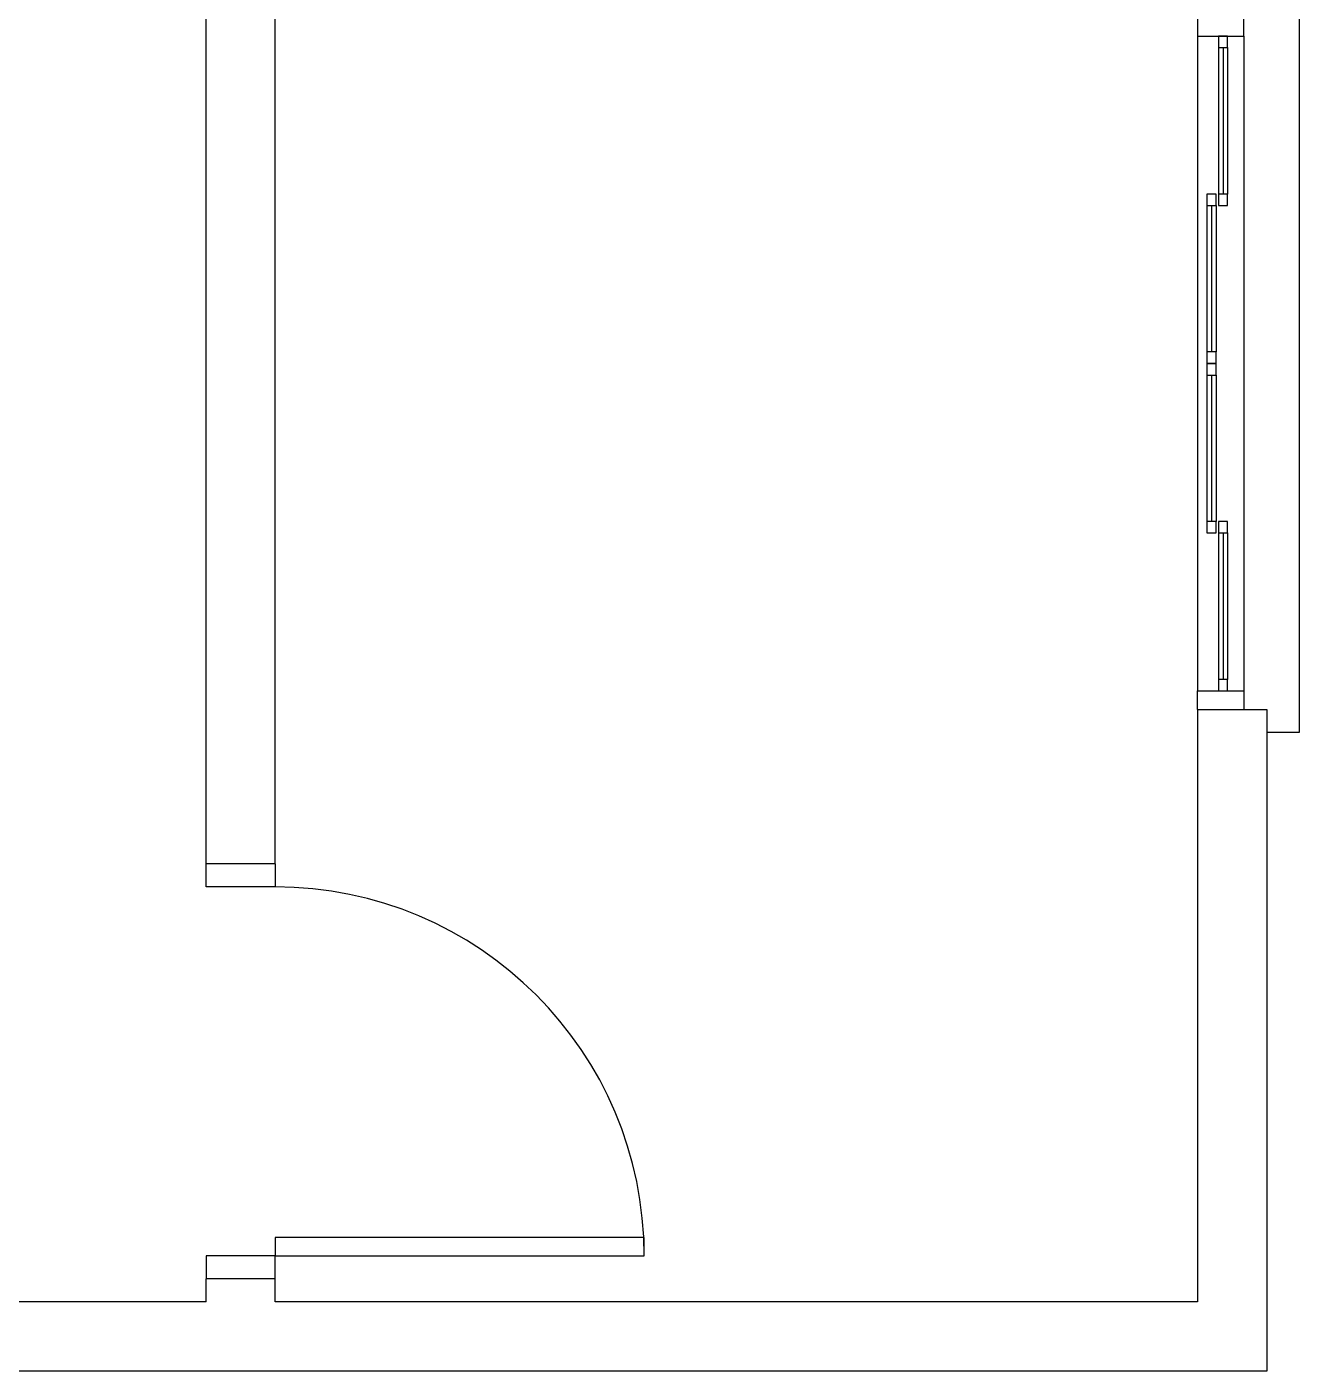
# Model space of a CAD drawing. Extents: x 241 to 398, y 106 to 179.
# Drawn here: x 263.083 to 265.841, y 108.917 to 111.832 of the extents above; entities that cross this region are included whole.
import ezdxf

# ---------------------------------------------------------------- set-up
doc = ezdxf.new("R2010")
doc.units = 0
doc.layers.add('ALVVISTA', color=8, linetype='CONTINUOUS')

msp = doc.modelspace()

# ---------------------------------------------------------------- linework, layer by layer
at = {"layer": 'ALVVISTA'}
for p, q in [((263.6211, 110.0169, -3.35), (263.6211, 111.9769, -3.35)), ((263.4711, 110.0169, -3.35), (263.4711, 111.9019, -3.35)), ((265.8411, 111.9019, -3.35), (265.8411, 110.3019, -3.35)), ((265.6211, 111.8519, -3.35), (265.6211, 111.8119, -3.35)), ((265.7211, 111.8119, -3.35), (265.7211, 111.8519, -3.35)), ((265.6211, 111.8119, -3.35), (265.6211, 110.3919, -3.35)), ((265.6211, 111.8119, -3.35), (265.7211, 111.8119, -3.35)), ((265.6661, 111.8119, -3.35), (265.6661, 111.7869, -3.35)), ((265.6861, 111.8119, -3.35), (265.6661, 111.8119, -3.35)), ((265.6861, 111.7869, -3.35), (265.6861, 111.8119, -3.35)), ((265.7211, 111.8119, -3.35), (265.7211, 110.3919, -3.35)), ((265.6661, 111.7869, -3.35), (265.6661, 111.4694, -3.35)), ((265.6661, 111.7869, -3.35), (265.6861, 111.7869, -3.35)), ((265.6761, 111.7869, -3.35), (265.6761, 111.4694, -3.35)), ((265.6861, 111.7869, -3.35), (265.6861, 111.4694, -3.35)), ((265.6411, 111.4694, -3.35), (265.6411, 111.4444, -3.35)), ((265.6611, 111.4694, -3.35), (265.6411, 111.4694, -3.35)), ((265.6411, 111.4444, -3.35), (265.6411, 111.1269, -3.35)), ((265.6411, 111.4444, -3.35), (265.6611, 111.4444, -3.35)), ((265.6511, 111.4444, -3.35), (265.6511, 111.1269, -3.35)), ((265.6611, 111.4444, -3.35), (265.6611, 111.4694, -3.35)), ((265.6611, 111.4444, -3.35), (265.6611, 111.1269, -3.35)), ((265.6861, 111.4694, -3.35), (265.6661, 111.4694, -3.35)), ((265.6661, 111.4694, -3.35), (265.6661, 111.4444, -3.35)), ((265.6661, 111.4444, -3.35), (265.6861, 111.4444, -3.35)), ((265.6861, 111.4444, -3.35), (265.6861, 111.4694, -3.35)), ((265.6611, 111.1269, -3.35), (265.6411, 111.1269, -3.35)), ((265.6411, 111.1269, -3.35), (265.6411, 111.1019, -3.35)), ((265.6611, 111.1019, -3.35), (265.6611, 111.1269, -3.35)), ((265.6411, 111.1019, -3.35), (265.6611, 111.1019, -3.35)), ((265.6411, 111.1019, -3.35), (265.6411, 111.0769, -3.35)), ((265.6611, 111.1019, -3.35), (265.6411, 111.1019, -3.35)), ((265.6611, 111.0769, -3.35), (265.6611, 111.1019, -3.35)), ((265.6411, 111.0769, -3.35), (265.6411, 110.7594, -3.35)), ((265.6411, 111.0769, -3.35), (265.6611, 111.0769, -3.35)), ((265.6511, 111.0769, -3.35), (265.6511, 110.7594, -3.35)), ((265.6611, 111.0769, -3.35), (265.6611, 110.7594, -3.35)), ((265.6611, 110.7594, -3.35), (265.6411, 110.7594, -3.35)), ((265.6411, 110.7594, -3.35), (265.6411, 110.7344, -3.35)), ((265.6611, 110.7344, -3.35), (265.6611, 110.7594, -3.35)), ((265.6661, 110.7594, -3.35), (265.6661, 110.7344, -3.35)), ((265.6861, 110.7594, -3.35), (265.6661, 110.7594, -3.35)), ((265.6861, 110.7344, -3.35), (265.6861, 110.7594, -3.35)), ((265.6411, 110.7344, -3.35), (265.6611, 110.7344, -3.35)), ((265.6661, 110.7344, -3.35), (265.6661, 110.4169, -3.35)), ((265.6661, 110.7344, -3.35), (265.6861, 110.7344, -3.35)), ((265.6761, 110.7344, -3.35), (265.6761, 110.4169, -3.35)), ((265.6861, 110.7344, -3.35), (265.6861, 110.4169, -3.35)), ((265.6211, 110.3519, -3.35), (265.6211, 110.3919, -3.35)), ((265.6211, 110.3919, -3.35), (265.7211, 110.3919, -3.35)), ((265.6861, 110.4169, -3.35), (265.6661, 110.4169, -3.35)), ((265.6661, 110.4169, -3.35), (265.6661, 110.3919, -3.35)), ((265.6661, 110.3919, -3.35), (265.6861, 110.3919, -3.35)), ((265.6861, 110.3919, -3.35), (265.6861, 110.4169, -3.35)), ((265.7211, 110.3919, -3.35), (265.7211, 110.3519, -3.35)), ((265.6211, 110.3519, -3.35), (265.6211, 109.0669, -3.35)), ((265.6211, 110.3519, -3.35), (265.7711, 110.3519, -3.35)), ((265.7711, 110.3519, -3.35), (265.7711, 108.9169, -3.35)), ((265.8411, 110.3019, -3.35), (265.7711, 110.3019, -3.35)), ((263.6211, 110.0169, -3.35), (263.4711, 110.0169, -3.35)), ((263.4711, 109.9669, -3.35), (263.4711, 110.0169, -3.35)), ((263.6211, 110.0169, -3.35), (263.6211, 109.9669, -3.35)), ((263.6211, 109.9669, -3.35), (263.4711, 109.9669, -3.35)), ((264.4211, 109.2069, -3.35), (263.6211, 109.2069, -3.35)), ((263.6211, 109.2069, -3.35), (263.6211, 109.1669, -3.35)), ((264.4211, 109.1669, -3.35), (264.4211, 109.2069, -3.35)), ((263.6211, 109.1669, -3.35), (263.4711, 109.1669, -3.35)), ((263.4711, 109.1669, -3.35), (263.4711, 109.1169, -3.35)), ((263.6211, 109.1169, -3.35), (263.6211, 109.1669, -3.35)), ((263.6211, 109.1669, -3.35), (264.4211, 109.1669, -3.35)), ((263.6211, 109.1169, -3.35), (263.4711, 109.1169, -3.35)), ((263.4711, 109.0669, -3.35), (263.4711, 109.1169, -3.35)), ((263.6211, 109.0669, -3.35), (263.6211, 109.1169, -3.35)), ((263.4711, 109.0669, -3.35), (259.9211, 109.0669, -3.35)), ((265.6211, 109.0669, -3.35), (263.6211, 109.0669, -3.35)), ((263.5461, 108.9169, -3.35), (259.7711, 108.9169, -3.35)), ((265.7711, 108.9169, -3.35), (263.5461, 108.9169, -3.35))]:
    msp.add_line(p, q, dxfattribs=at)
msp.add_arc((263.6211, 109.1669, -3.35), 0.8, 0, 90, dxfattribs=at)

doc.saveas('drawing.dxf')
